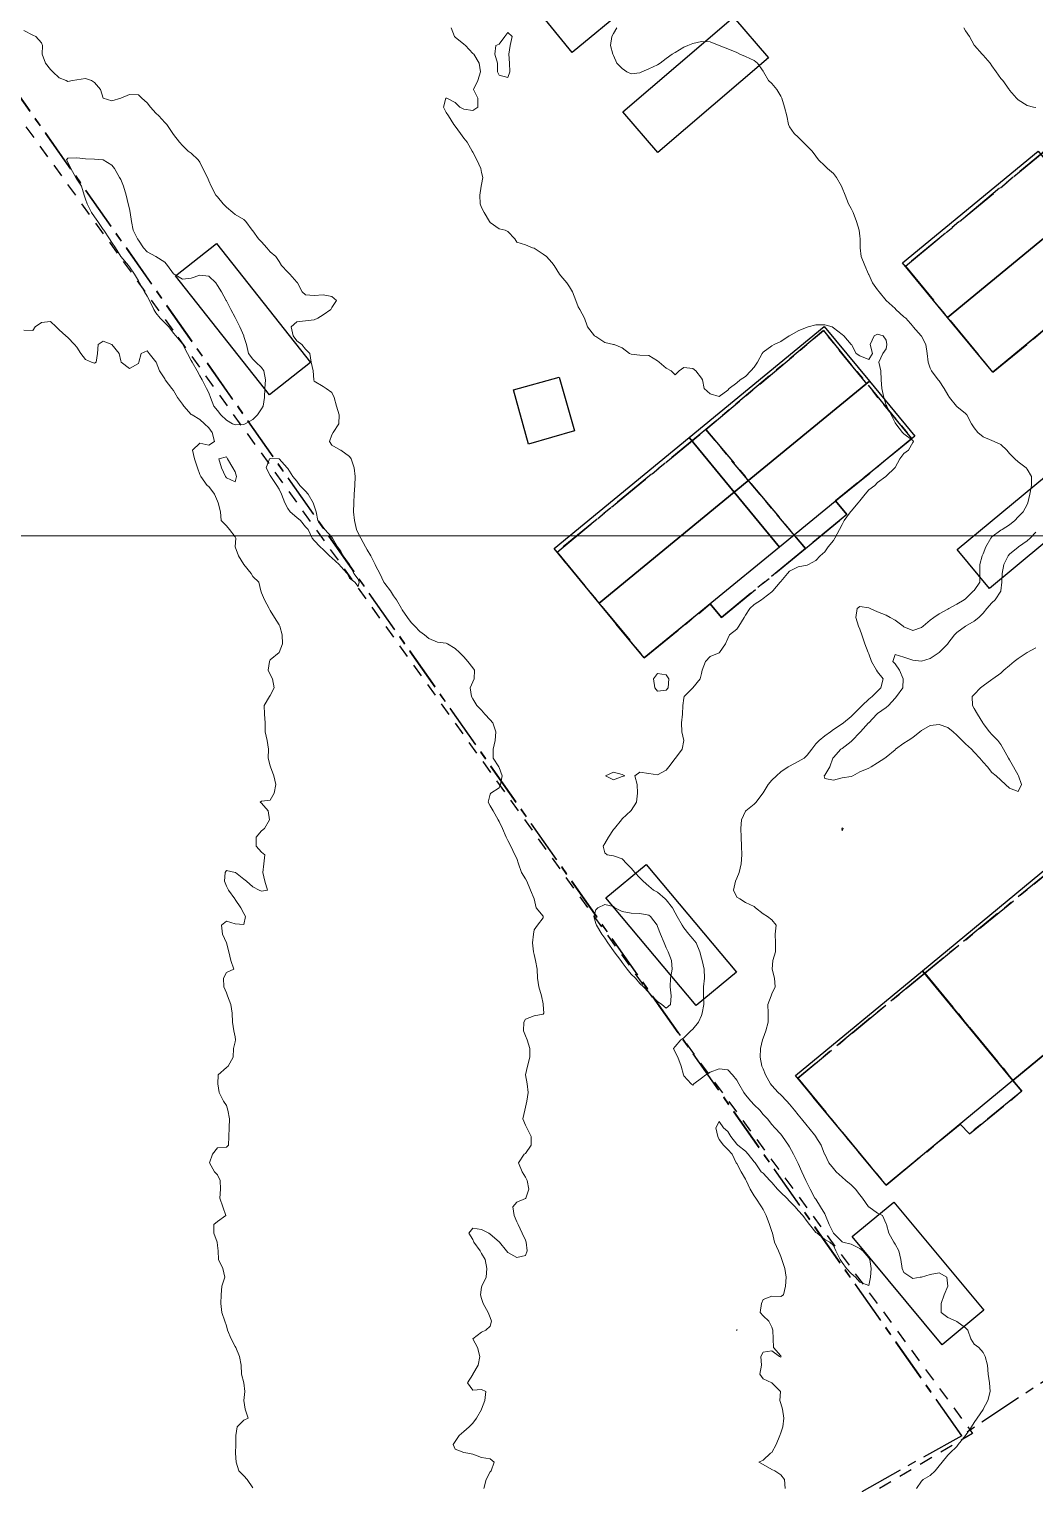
# Model space of a CAD drawing. Header units: centimetres. Extents: x 0 to 642158, y -847 to 649707.
# Drawn here: x 616796 to 616853.2, y 620633.5 to 620716.2 of the extents above; entities that cross this region are included whole.
import ezdxf

# ---------------------------------------------------------------- set-up
doc = ezdxf.new("R2010")
doc.units = ezdxf.units.CM
doc.header["$MEASUREMENT"] = 0
doc.linetypes.add('CENTERX2', pattern=[4, 2.5, -0.5, 0.5, -0.5])
doc.linetypes.add('JIS_02_0.7', pattern=[1.35, 0.75, -0.6])
for name, color, linetype, lineweight in [('MEV_grille', 254, 'Continuous', 9), ('WAL_parcellaire agricole', 7, 'JIS_02_0.7', 25), ('WAL_topographie 0.5', 253, 'Continuous', 20)]:
    doc.layers.add(name, color=color, linetype=linetype, lineweight=lineweight)
doc.layers.add('SPW_batiments', color=7, linetype='Continuous')
doc.layers.add('SPW_parcellaire cadastral', color=7, linetype='CENTERX2', lineweight=25, true_color=0xff0542)

# ---------------------------------------------------------------- blocks, each defined once
blk = doc.blocks.new('*U114')
at = {"layer": 'MEV_grille', "transparency": 33554687}
blk.add_lwpolyline([(-1338.461, 0), (1338.461, 0)], dxfattribs=at)
blk = doc.blocks.new('*U115')
at = {"layer": 'MEV_grille', "color": 0, "linetype": 'ByBlock', "lineweight": -2, "transparency": 16777216}
blk.add_blockref('*U114', (0, -1700), dxfattribs=at)

msp = doc.modelspace()

# ---------------------------------------------------------------- linework, layer by layer
at = {"layer": 'SPW_batiments'}
for points in [[(616833.16, 620720.025), (616826.893, 620714.857), (616824.96, 620717.207), (616831.225, 620722.375), (616833.16, 620720.025)], [(616838.06, 620714.543), (616831.777, 620709.158), (616829.777, 620711.475), (616836.06, 620716.858), (616838.06, 620714.543)], [(616855.944, 620706.129), (616848.236, 620699.786), (616845.678, 620702.894), (616853.386, 620709.236), (616855.944, 620706.129)], [(616858.503, 620703.02), (616850.795, 620696.677), (616848.236, 620699.786), (616855.944, 620706.129), (616858.503, 620703.02)], [(616809.703, 620695.392), (616804.366, 620702.163), (616806.691, 620703.995), (616812.028, 620697.224), (616809.703, 620695.392)], [(616843.791, 620696.164), (616836.113, 620689.86), (616833.55, 620692.971), (616841.228, 620699.276), (616843.791, 620696.164)], [(616827.029, 620693.341), (616824.429, 620692.591), (616823.563, 620695.674), (616826.163, 620696.407), (616827.029, 620693.341)], [(616846.363, 620693.044), (616838.68, 620686.743), (616836.113, 620689.86), (616843.791, 620696.164), (616846.363, 620693.044)], [(616836.113, 620689.86), (616828.434, 620683.554), (616825.871, 620686.666), (616833.55, 620692.971), (616836.113, 620689.86)], [(616856.896, 620689.611), (616850.614, 620684.394), (616848.779, 620686.61), (616855.063, 620691.811), (616856.896, 620689.611)], [(616838.68, 620686.743), (616830.997, 620680.442), (616828.434, 620683.554), (616836.113, 620689.86), (616838.68, 620686.743)], [(616836.233, 620662.593), (616833.95, 620660.693), (616828.816, 620666.808), (616831.099, 620668.708), (616836.233, 620662.593)], [(616859.163, 620662.389), (616851.948, 620656.433), (616846.81, 620662.67), (616854.021, 620668.631), (616859.163, 620662.389)], [(616851.948, 620656.433), (616844.734, 620650.477), (616839.6, 620656.709), (616846.81, 620662.67), (616851.948, 620656.433)], [(616850.285, 620643.378), (616847.919, 620641.41), (616842.818, 620647.56), (616845.184, 620649.51), (616850.285, 620643.378)]]:
    msp.add_lwpolyline(points, dxfattribs=at)
at = {"layer": 'SPW_parcellaire cadastral'}
for points in [[(616724.809, 620754.611), (616733.989, 620754.981), (616740.547, 620755.536), (616747.227, 620756.081), (616754.089, 620757.082), (616760.445, 620757.884), (616763.222, 620758.183), (616767.032, 620752.837), (616849.035, 620636.244), (616806.4, 620612.31), (616721.276, 620754.809), (616724.809, 620754.611)], [(616836.507, 620744.823), (616860.977, 620715.277), (616854.273, 620709.682), (616845.838, 620702.699), (616850.795, 620696.676), (616854.545, 620699.752), (616855.179, 620698.979), (616859.951, 620702.894), (616862.305, 620704.825), (616861.671, 620705.598), (616865.994, 620709.144), (616881.147, 620690.713), (616874.463, 620685.094), (616866.008, 620678.134), (616870.965, 620672.112), (616874.715, 620675.188), (616875.349, 620674.415), (616880.121, 620678.329), (616882.475, 620680.261), (616881.841, 620681.034), (616886.163, 620684.58), (616898.93, 620669.35), (616849.035, 620636.244), (616767.032, 620752.837)], [(616854.273, 620709.682), (616859.951, 620702.894), (616855.179, 620698.979), (616854.545, 620699.752), (616850.795, 620696.676), (616845.838, 620702.699), (616854.273, 620709.682)], [(616840.153, 620686.659), (616842.507, 620688.59), (616841.873, 620689.363), (616846.196, 620692.909), (616841.179, 620699.042), (616834.495, 620693.423), (616826.04, 620686.463), (616830.997, 620680.441), (616834.747, 620683.517), (616835.381, 620682.744), (616840.153, 620686.659)], [(616840.153, 620686.659), (616834.495, 620693.423), (616841.179, 620699.042), (616846.196, 620692.909), (616841.873, 620689.363), (616842.507, 620688.59), (616840.153, 620686.659)], [(616840.153, 620686.659), (616835.381, 620682.744), (616834.747, 620683.517), (616830.997, 620680.441), (616826.04, 620686.463), (616834.495, 620693.423), (616840.153, 620686.659)], [(616846.942, 620662.536), (616839.719, 620656.564), (616844.734, 620650.476), (616848.95, 620653.957), (616849.473, 620653.399), (616852.447, 620655.819), (616851.949, 620656.432), (616856.488, 620660.179), (616857.077, 620659.576), (616859.726, 620661.801), (616862.367, 620663.981), (616861.851, 620664.607), (616866.582, 620668.512), (616861.551, 620674.616), (616854.175, 620668.443), (616846.942, 620662.536)], [(616846.942, 620662.536), (616854.175, 620668.443), (616859.726, 620661.801), (616857.077, 620659.576), (616856.488, 620660.179), (616851.949, 620656.432), (616846.942, 620662.536)], [(616846.942, 620662.536), (616851.949, 620656.432), (616852.447, 620655.819), (616849.473, 620653.399), (616848.95, 620653.957), (616844.734, 620650.476), (616839.719, 620656.564), (616846.942, 620662.536)]]:
    msp.add_lwpolyline(points, dxfattribs=at)
at = {"layer": 'WAL_parcellaire agricole'}
msp.add_lwpolyline([(616522.872, 620919.836), (616570.045, 620862.342), (616614.184, 620807.747), (616630.186, 620791.249), (616643.887, 620779.851), (616659.086, 620770.25), (616672.756, 620763.502), (616687.347, 620758.574), (616702.897, 620754.946), (616721.847, 620753.578), (616739.047, 620754.39), (616761.889, 620757.698), (616804.495, 620698.671), (616831, 620661.774), (616849.652, 620636.377), (616803.656, 620609.121), (616749.161, 620575.115), (616713.413, 620554.761), (616697.581, 620546.526), (616688.913, 620558.859), (616551.728, 620726.674), (616446.381, 620851.161), (616490.176, 620891.332), (616522.872, 620919.836)], dxfattribs=at)
at = {"layer": 'WAL_topographie 0.5'}
for points in [[(616820.024, 620716.25), (616820.215, 620715.75), (616820.25, 620715.728), (616820.75, 620715.321), (616820.837, 620715.25), (616821.25, 620714.798), (616821.317, 620714.75), (616821.619, 620714.25), (616821.684, 620713.75), (616821.541, 620713.25), (616821.292, 620712.75), (616821.538, 620712.25), (616821.547, 620711.75), (616821.25, 620711.544), (616820.75, 620711.63), (616820.521, 620711.75), (616820.25, 620712), (616819.786, 620712.25), (616819.75, 620712.258), (616819.719, 620712.25), (616819.586, 620711.75), (616819.75, 620711.429), (616819.878, 620711.25), (616820.176, 620710.75), (616820.25, 620710.658), (616820.559, 620710.25), (616820.75, 620709.985), (616820.926, 620709.75), (616821.219, 620709.25), (616821.25, 620709.188), (616821.484, 620708.75), (616821.712, 620708.25), (616821.75, 620708.033), (616821.831, 620707.75), (616821.75, 620707.344), (616821.736, 620707.25), (616821.66, 620706.75), (616821.67, 620706.25), (616821.75, 620706.039), (616821.899, 620705.75), (616822.197, 620705.25), (616822.25, 620705.179), (616822.75, 620704.826), (616823.1, 620704.75), (616823.25, 620704.678), (616823.641, 620704.25), (616823.75, 620704.071), (616824.25, 620703.91), (616824.65, 620703.75), (616824.75, 620703.726), (616825.25, 620703.381), (616825.446, 620703.25), (616825.75, 620702.91), (616825.883, 620702.75), (616826.172, 620702.25), (616826.25, 620702.154), (616826.589, 620701.75), (616826.75, 620701.523), (616826.926, 620701.25), (616827.103, 620700.75), (616827.25, 620700.393), (616827.337, 620700.25), (616827.604, 620699.75), (616827.75, 620699.313), (616827.769, 620699.25), (616828.178, 620698.75), (616828.25, 620698.717), (616828.75, 620698.373), (616829.25, 620698.259), (616829.292, 620698.25), (616829.75, 620698.06), (616830.159, 620697.75), (616830.25, 620697.702), (616830.75, 620697.652), (616831.25, 620697.63), (616831.75, 620697.336), (616831.838, 620697.25), (616832.25, 620696.909), (616832.521, 620696.75), (616832.75, 620696.538), (616832.989, 620696.75), (616833.25, 620696.944), (616833.75, 620696.888), (616833.928, 620696.75), (616834.25, 620696.347), (616834.302, 620696.25), (616834.404, 620695.75), (616834.75, 620695.443), (616835.25, 620695.301), (616835.75, 620695.652), (616835.83, 620695.75), (616836.25, 620696.083), (616836.438, 620696.25), (616836.75, 620696.442), (616837.058, 620696.75), (616837.25, 620696.964), (616837.435, 620697.25), (616837.698, 620697.75), (616837.75, 620697.828), (616838.25, 620698.173), (616838.384, 620698.25), (616838.75, 620698.419), (616839.24, 620698.75), (616839.25, 620698.756), (616839.75, 620699.022), (616840.25, 620699.231), (616840.313, 620699.25), (616840.75, 620699.37), (616841.25, 620699.367), (616841.672, 620699.25), (616841.75, 620699.208), (616842.25, 620698.821), (616842.335, 620698.75), (616842.75, 620698.259), (616842.766, 620698.25), (616843.047, 620697.75), (616843.25, 620697.614), (616843.75, 620697.393), (616843.967, 620697.75), (616843.828, 620698.25), (616844.069, 620698.75), (616844.25, 620698.851), (616844.571, 620698.75), (616844.75, 620698.509), (616844.782, 620698.25), (616844.75, 620698.008), (616844.56, 620697.75), (616844.329, 620697.25), (616844.433, 620696.75), (616844.462, 620696.25), (616844.49, 620695.75), (616844.607, 620695.25), (616844.75, 620694.806), (616844.777, 620694.75), (616845.023, 620694.25), (616845.25, 620693.797), (616845.287, 620693.75), (616845.676, 620693.25), (616845.75, 620693.169), (616846.25, 620692.807), (616846.287, 620692.75), (616846.25, 620692.679), (616846.01, 620692.25), (616845.75, 620692.056), (616845.512, 620691.75), (616845.25, 620691.261), (616845.243, 620691.25), (616844.75, 620690.778), (616844.722, 620690.75), (616844.25, 620690.407), (616844.099, 620690.25), (616843.75, 620689.987), (616843.548, 620689.75), (616843.25, 620689.363), (616843.154, 620689.25), (616842.75, 620688.782), (616842.714, 620688.75), (616842.348, 620688.25), (616842.25, 620688.017), (616842.097, 620687.75), (616841.832, 620687.25), (616841.75, 620687.125), (616841.444, 620686.75), (616841.25, 620686.481), (616841, 620686.25), (616840.75, 620685.985), (616840.329, 620685.75), (616840.25, 620685.707), (616839.75, 620685.625), (616839.25, 620685.373), (616839.128, 620685.25), (616838.75, 620684.796), (616838.713, 620684.75), (616838.305, 620684.25), (616838.25, 620684.198), (616837.75, 620683.818), (616837.657, 620683.75), (616837.25, 620683.489), (616836.991, 620683.25), (616836.75, 620682.877), (616836.676, 620682.75), (616836.371, 620682.25), (616836.25, 620682.08), (616835.842, 620681.75), (616835.75, 620681.555), (616835.622, 620681.25), (616835.27, 620680.75), (616835.25, 620680.733), (616834.75, 620680.523), (616834.477, 620680.25), (616834.283, 620679.75), (616834.25, 620679.55), (616834.167, 620679.25), (616833.75, 620678.75), (616833.75, 620678.75), (616833.274, 620678.25), (616833.25, 620678.15), (616833.181, 620677.75), (616833.176, 620677.25), (616833.11, 620676.75), (616833.131, 620676.25), (616833.25, 620675.75), (616833.25, 620675.75), (616833.25, 620675.75), (616833.143, 620675.25), (616832.766, 620674.75), (616832.75, 620674.73), (616832.397, 620674.25), (616832.25, 620674.065), (616831.75, 620673.809), (616831.25, 620673.879), (616830.75, 620673.945), (616830.458, 620673.75), (616830.599, 620673.25), (616830.612, 620672.75), (616830.558, 620672.25), (616830.25, 620671.765), (616830.237, 620671.75), (616829.75, 620671.298), (616829.699, 620671.25), (616829.311, 620670.75), (616829.25, 620670.685), (616828.968, 620670.25), (616828.75, 620669.89), (616828.664, 620669.75), (616828.75, 620669.375), (616828.883, 620669.25), (616829.25, 620669.196), (616829.75, 620669.022), (616830.005, 620668.75), (616830.25, 620668.5), (616830.47, 620668.25), (616830.75, 620667.956), (616830.939, 620667.75), (616831.25, 620667.478), (616831.519, 620667.25), (616831.75, 620667.13), (616832.194, 620666.75), (616832.25, 620666.698), (616832.593, 620666.25), (616832.75, 620665.959), (616832.876, 620665.75), (616833.159, 620665.25), (616833.25, 620665.103), (616833.53, 620664.75), (616833.75, 620664.484), (616833.955, 620664.25), (616834.161, 620663.75), (616834.25, 620663.386), (616834.285, 620663.25), (616834.392, 620662.75), (616834.411, 620662.25), (616834.363, 620661.75), (616834.368, 620661.25), (616834.377, 620660.75), (616834.295, 620660.25), (616834.25, 620660.122), (616834.079, 620659.75), (616833.75, 620659.353), (616833.649, 620659.25), (616833.25, 620658.857), (616833.076, 620658.75), (616832.75, 620658.363), (616832.664, 620658.25), (616832.75, 620658.048), (616832.901, 620657.75), (616833.101, 620657.25), (616833.226, 620656.75), (616833.25, 620656.696), (616833.662, 620656.25), (616833.75, 620656.158), (616833.821, 620656.25), (616834.25, 620656.556), (616834.487, 620656.75), (616834.75, 620656.901), (616835.25, 620657.086), (616835.75, 620657.031), (616836.018, 620656.75), (616836.25, 620656.452), (616836.375, 620656.25), (616836.661, 620655.75), (616836.75, 620655.62), (616837.056, 620655.25), (616837.25, 620655.056), (616837.558, 620654.75), (616837.75, 620654.508), (616837.995, 620654.25), (616838.25, 620653.938), (616838.425, 620653.75), (616838.75, 620653.378), (616838.858, 620653.25), (616839.198, 620652.75), (616839.25, 620652.654), (616839.479, 620652.25), (616839.731, 620651.75), (616839.75, 620651.713), (616839.951, 620651.25), (616840.187, 620650.75), (616840.25, 620650.602), (616840.43, 620650.25), (616840.698, 620649.75), (616840.75, 620649.682), (616841.011, 620649.25), (616841.25, 620648.851), (616841.299, 620648.75), (616841.508, 620648.25), (616841.75, 620647.763), (616841.758, 620647.75), (616842.25, 620647.258), (616842.273, 620647.25), (616842.75, 620647.135), (616843.25, 620646.89), (616843.419, 620646.75), (616843.75, 620646.355), (616843.818, 620646.25), (616843.888, 620645.75), (616843.857, 620645.25), (616843.75, 620644.78), (616843.25, 620644.98), (616842.993, 620645.25), (616842.75, 620645.462), (616842.481, 620645.75), (616842.25, 620646.088), (616842.131, 620646.25), (616841.886, 620646.75), (616841.75, 620647.056), (616841.539, 620647.25), (616841.25, 620647.387), (616840.813, 620647.75), (616840.75, 620647.792), (616840.377, 620648.25), (616840.25, 620648.411), (616840, 620648.75), (616839.75, 620649.052), (616839.57, 620649.25), (616839.25, 620649.582), (616839.097, 620649.75), (616838.75, 620650.069), (616838.574, 620650.25), (616838.25, 620650.634), (616838.14, 620650.75), (616837.75, 620651.156), (616837.645, 620651.25), (616837.291, 620651.75), (616837.25, 620651.815), (616836.9, 620652.25), (616836.75, 620652.407), (616836.316, 620652.75), (616836.25, 620652.821), (616835.918, 620653.25), (616835.75, 620653.536), (616835.509, 620653.75), (616835.25, 620654.094), (616835.059, 620653.75), (616835.169, 620653.25), (616835.25, 620653.072), (616835.503, 620652.75), (616835.75, 620652.519), (616835.994, 620652.25), (616836.227, 620651.75), (616836.25, 620651.712), (616836.502, 620651.25), (616836.75, 620650.827), (616836.796, 620650.75), (616837.015, 620650.25), (616837.25, 620649.877), (616837.332, 620649.75), (616837.66, 620649.25), (616837.75, 620649.104), (616837.917, 620648.75), (616838.114, 620648.25), (616838.25, 620647.85), (616838.275, 620647.75), (616838.394, 620647.25), (616838.621, 620646.75), (616838.75, 620646.429), (616838.807, 620646.25), (616838.984, 620645.75), (616839.053, 620645.25), (616839.029, 620644.75), (616838.917, 620644.25), (616838.75, 620644.164), (616838.25, 620644.179), (616837.75, 620643.985), (616837.657, 620643.75), (616837.586, 620643.25), (616837.75, 620643.057), (616838.074, 620642.75), (616838.25, 620642.411), (616838.298, 620642.25), (616838.315, 620641.75), (616838.35, 620641.25), (616838.75, 620640.783), (616838.776, 620640.75), (616838.75, 620640.702), (616838.683, 620640.75), (616838.25, 620641.075), (616837.75, 620640.991), (616837.615, 620640.75), (616837.654, 620640.25), (616837.571, 620639.75), (616837.75, 620639.481), (616838.25, 620639.25), (616838.25, 620639.25), (616838.731, 620638.75), (616838.701, 620638.25), (616838.75, 620638.083), (616838.847, 620637.75), (616838.929, 620637.25), (616838.863, 620636.75), (616838.75, 620636.404), (616838.694, 620636.25), (616838.485, 620635.75), (616838.25, 620635.293), (616838.167, 620635.25), (616837.75, 620634.855), (616837.5, 620634.75), (616837.75, 620634.607), (616838.25, 620634.333), (616838.417, 620634.25), (616838.75, 620634.028), (616838.958, 620633.75), (616839, 620633.25)], [(616829.436, 620716.25), (616829.25, 620715.928), (616829.149, 620715.75), (616829.077, 620715.25), (616829.22, 620714.75), (616829.25, 620714.673), (616829.446, 620714.25), (616829.75, 620713.935), (616830.013, 620713.75), (616830.25, 620713.628), (616830.75, 620713.696), (616830.853, 620713.75), (616831.25, 620713.926), (616831.75, 620714.154), (616831.906, 620714.25), (616832.25, 620714.505), (616832.59, 620714.75), (616832.75, 620714.857), (616833.25, 620715.143), (616833.481, 620715.25), (616833.75, 620715.355), (616834.25, 620715.482), (616834.75, 620715.461), (616835.25, 620715.25), (616835.25, 620715.25), (616835.75, 620715.059), (616836.25, 620714.839), (616836.432, 620714.75), (616836.75, 620714.62), (616837.25, 620714.391), (616837.428, 620714.25), (616837.75, 620713.788), (616837.766, 620713.75), (616838.066, 620713.25), (616838.25, 620713.092), (616838.537, 620712.75), (616838.75, 620712.364), (616838.81, 620712.25), (616838.965, 620711.75), (616839.09, 620711.25), (616839.194, 620710.75), (616839.25, 620710.618), (616839.521, 620710.25), (616839.75, 620710.038), (616840.028, 620709.75), (616840.25, 620709.533), (616840.544, 620709.25), (616840.75, 620708.966), (616840.895, 620708.75), (616841.25, 620708.403), (616841.415, 620708.25), (616841.75, 620707.969), (616841.919, 620707.75), (616842.206, 620707.25), (616842.25, 620707.161), (616842.405, 620706.75), (616842.609, 620706.25), (616842.75, 620705.988), (616842.868, 620705.75), (616843.062, 620705.25), (616843.201, 620704.75), (616843.25, 620704.409), (616843.272, 620704.25), (616843.268, 620703.75), (616843.326, 620703.25), (616843.527, 620702.75), (616843.742, 620702.25), (616843.75, 620702.231), (616843.972, 620701.75), (616844.25, 620701.364), (616844.34, 620701.25), (616844.747, 620700.75), (616844.75, 620700.747), (616845.25, 620700.296), (616845.296, 620700.25), (616845.75, 620699.829), (616845.852, 620699.75), (616846.25, 620699.288), (616846.286, 620699.25), (616846.723, 620698.75), (616846.75, 620698.723), (616846.995, 620698.25), (616847.073, 620697.75), (616847.123, 620697.25), (616847.25, 620696.906), (616847.325, 620696.75), (616847.702, 620696.25), (616847.75, 620696.184), (616848.035, 620695.75), (616848.25, 620695.39), (616848.335, 620695.25), (616848.735, 620694.75), (616848.75, 620694.734), (616849.25, 620694.328), (616849.321, 620694.25), (616849.596, 620693.75), (616849.75, 620693.527), (616849.952, 620693.25), (616850.25, 620693.004), (616850.75, 620692.805), (616850.873, 620692.75), (616851.25, 620692.569), (616851.598, 620692.25), (616851.75, 620692.06), (616852.047, 620691.75), (616852.25, 620691.594), (616852.698, 620691.25), (616852.75, 620691.178), (616852.997, 620690.75), (616853.002, 620690.25), (616852.902, 620689.75), (616852.794, 620689.25), (616852.75, 620689.172), (616852.522, 620688.75), (616852.25, 620688.454), (616852.048, 620688.25), (616851.75, 620688.015), (616851.327, 620687.75), (616851.25, 620687.703), (616850.75, 620687.318), (616850.691, 620687.25), (616850.406, 620686.75), (616850.25, 620686.36), (616850.205, 620686.25), (616850.063, 620685.75), (616850.073, 620685.25), (616850.068, 620684.75), (616849.75, 620684.282), (616849.712, 620684.25), (616849.25, 620683.811), (616849.168, 620683.75), (616848.75, 620683.495), (616848.305, 620683.25), (616848.25, 620683.224), (616847.75, 620682.943), (616847.454, 620682.75), (616847.25, 620682.581), (616846.852, 620682.25), (616846.75, 620682.165), (616846.25, 620682.01), (616845.75, 620682.22), (616845.714, 620682.25), (616845.25, 620682.593), (616844.969, 620682.75), (616844.75, 620682.867), (616844.25, 620683.071), (616843.825, 620683.25), (616843.75, 620683.29), (616843.25, 620683.37), (616843.09, 620683.25), (616843.016, 620682.75), (616843.164, 620682.25), (616843.25, 620682.071), (616843.364, 620681.75), (616843.532, 620681.25), (616843.721, 620680.75), (616843.75, 620680.681), (616843.9, 620680.25), (616844.187, 620679.75), (616844.25, 620679.657), (616844.579, 620679.25), (616844.437, 620678.75), (616844.25, 620678.558), (616843.944, 620678.25), (616843.75, 620678.106), (616843.388, 620677.75), (616843.25, 620677.601), (616842.891, 620677.25), (616842.75, 620677.122), (616842.317, 620676.75), (616842.25, 620676.696), (616841.75, 620676.382), (616841.579, 620676.25), (616841.25, 620676.026), (616840.935, 620675.75), (616840.75, 620675.557), (616840.516, 620675.25), (616840.25, 620674.911), (616840.076, 620674.75), (616839.75, 620674.56), (616839.25, 620674.302), (616839.165, 620674.25), (616838.75, 620673.97), (616838.509, 620673.75), (616838.25, 620673.505), (616838.039, 620673.25), (616837.75, 620672.776), (616837.734, 620672.75), (616837.365, 620672.25), (616837.25, 620672.13), (616836.762, 620671.75), (616836.75, 620671.729), (616836.521, 620671.25), (616836.489, 620670.75), (616836.505, 620670.25), (616836.531, 620669.75), (616836.544, 620669.25), (616836.497, 620668.75), (616836.389, 620668.25), (616836.25, 620667.926), (616836.174, 620667.75), (616836.061, 620667.25), (616836.25, 620666.852), (616836.429, 620666.75), (616836.75, 620666.55), (616837.25, 620666.31), (616837.325, 620666.25), (616837.75, 620665.91), (616838, 620665.75), (616838.25, 620665.56), (616838.491, 620665.25), (616838.441, 620664.75), (616838.452, 620664.25), (616838.454, 620663.75), (616838.307, 620663.25), (616838.261, 620662.75), (616838.399, 620662.25), (616838.444, 620661.75), (616838.25, 620661.361), (616838.206, 620661.25), (616838.023, 620660.75), (616838.038, 620660.25), (616838.03, 620659.75), (616837.898, 620659.25), (616837.75, 620658.831), (616837.722, 620658.75), (616837.597, 620658.25), (616837.581, 620657.75), (616837.682, 620657.25), (616837.75, 620657.098), (616837.887, 620656.75), (616838.174, 620656.25), (616838.25, 620656.152), (616838.601, 620655.75), (616838.75, 620655.612), (616839.104, 620655.25), (616839.25, 620655.093), (616839.53, 620654.75), (616839.75, 620654.471), (616839.929, 620654.25), (616840.25, 620653.859), (616840.346, 620653.75), (616840.743, 620653.25), (616840.75, 620653.239), (616841.046, 620652.75), (616841.248, 620652.25), (616841.25, 620652.245), (616841.488, 620651.75), (616841.75, 620651.428), (616841.909, 620651.25), (616842.25, 620650.93), (616842.46, 620650.75), (616842.75, 620650.494), (616843.004, 620650.25), (616843.25, 620649.943), (616843.396, 620649.75), (616843.744, 620649.25), (616843.75, 620649.243), (616844.25, 620648.89), (616844.53, 620648.75), (616844.75, 620648.279), (616844.76, 620648.25), (616844.896, 620647.75), (616845.18, 620647.25), (616845.25, 620647.139), (616845.459, 620646.75), (616845.571, 620646.25), (616845.654, 620645.75), (616845.75, 620645.511), (616846.141, 620645.25), (616846.25, 620645.179), (616846.667, 620645.25), (616846.75, 620645.26), (616847.25, 620645.406), (616847.75, 620645.504), (616848.199, 620645.25), (616848.25, 620644.75), (616848.25, 620644.75), (616848.25, 620644.75), (616848.029, 620644.25), (616847.867, 620643.75), (616847.869, 620643.25), (616848.25, 620642.967), (616848.714, 620642.75), (616848.75, 620642.731), (616849.25, 620642.369), (616849.382, 620642.25), (616849.559, 620641.75), (616849.75, 620641.454), (616850, 620641.25), (616850.25, 620640.969), (616850.375, 620640.75), (616850.5, 620640.25), (616850.535, 620639.75), (616850.615, 620639.25), (616850.658, 620638.75), (616850.525, 620638.25), (616850.254, 620637.75), (616850.25, 620637.743), (616849.91, 620637.25), (616849.75, 620637.004), (616849.586, 620636.75), (616849.25, 620636.257), (616849.245, 620636.25), (616848.839, 620635.75), (616848.75, 620635.628), (616848.362, 620635.25), (616848.25, 620635.133), (616847.918, 620634.75), (616847.75, 620634.529), (616847.529, 620634.25), (616847.25, 620633.98), (616846.848, 620633.75), (616846.75, 620633.661), (616846.459, 620633.25)], [(616849.151, 620716.25), (616849.25, 620716.086), (616849.472, 620715.75), (616849.75, 620715.258), (616849.757, 620715.25), (616850.192, 620714.75), (616850.25, 620714.691), (616850.654, 620714.25), (616850.75, 620714.096), (616850.984, 620713.75), (616851.25, 620713.37), (616851.38, 620713.25), (616851.727, 620712.75), (616851.75, 620712.716), (616852.152, 620712.25), (616852.25, 620712.161), (616852.75, 620711.845), (616853.113, 620711.75), (616853.25, 620711.715)], [(616795.75, 620716.102), (616796.25, 620715.826), (616796.429, 620715.75), (616796.75, 620715.404), (616796.807, 620715.25), (616796.785, 620714.75), (616796.971, 620714.25), (616797.25, 620713.887), (616797.391, 620713.75), (616797.75, 620713.4), (616798.15, 620713.25), (616798.25, 620713.194), (616798.5, 620713.25), (616798.75, 620713.304), (616799.25, 620713.375), (616799.583, 620713.25), (616799.75, 620713.145), (616800.091, 620712.75), (616800.25, 620712.25), (616800.25, 620712.25), (616800.75, 620712.109), (616801.25, 620712.25), (616801.25, 620712.25), (616801.75, 620712.453), (616802.25, 620712.438), (616802.453, 620712.25), (616802.75, 620711.982), (616802.944, 620711.75), (616803.25, 620711.409), (616803.421, 620711.25), (616803.75, 620710.875), (616803.863, 620710.75), (616804.219, 620710.25), (616804.25, 620710.19), (616804.594, 620709.75), (616804.75, 620709.565), (616805.09, 620709.25), (616805.25, 620709.132), (616805.656, 620708.75), (616805.75, 620708.607), (616805.924, 620708.25), (616806.173, 620707.75), (616806.25, 620707.562), (616806.397, 620707.25), (616806.662, 620706.75), (616806.75, 620706.647), (616807.071, 620706.25), (616807.25, 620706.058), (616807.625, 620705.75), (616807.75, 620705.645), (616808.25, 620705.35), (616808.363, 620705.25), (616808.709, 620704.75), (616808.75, 620704.706), (616809.087, 620704.25), (616809.25, 620704.087), (616809.56, 620703.75), (616809.75, 620703.529), (616810.058, 620703.25), (616810.25, 620702.972), (616810.39, 620702.75), (616810.75, 620702.362), (616810.852, 620702.25), (616811.25, 620701.801), (616811.29, 620701.75), (616811.56, 620701.25), (616811.75, 620701.078), (616812.25, 620701.042), (616812.75, 620701.075), (616813.25, 620700.987), (616813.514, 620700.75), (616813.25, 620700.354), (616813.189, 620700.25), (616812.75, 620699.945), (616812.455, 620699.75), (616812.25, 620699.652), (616811.75, 620699.595), (616811.25, 620699.55), (616810.942, 620699.25), (616811.041, 620698.75), (616811.25, 620698.468), (616811.547, 620698.25), (616811.75, 620697.991), (616812, 620697.75), (616812.071, 620697.25), (616812.175, 620696.75), (616812.224, 620696.25), (616812.25, 620696.167), (616812.75, 620695.864), (616812.929, 620695.75), (616813.25, 620695.525), (616813.372, 620695.25), (616813.517, 620694.75), (616813.665, 620694.25), (616813.65, 620693.75), (616813.323, 620693.25), (616813.25, 620693.129), (616813.116, 620692.75), (616813.25, 620692.526), (616813.732, 620692.25), (616813.75, 620692.242), (616814.25, 620691.888), (616814.335, 620691.75), (616814.511, 620691.25), (616814.574, 620690.75), (616814.556, 620690.25), (616814.521, 620689.75), (616814.5, 620689.25), (616814.476, 620688.75), (616814.54, 620688.25), (616814.655, 620687.75), (616814.75, 620687.533), (616814.891, 620687.25), (616815.159, 620686.75), (616815.25, 620686.583), (616815.466, 620686.25), (616815.713, 620685.75), (616815.75, 620685.655), (616815.973, 620685.25), (616816.2, 620684.75), (616816.25, 620684.665), (616816.571, 620684.25), (616816.75, 620683.977), (616816.915, 620683.75), (616817.208, 620683.25), (616817.25, 620683.178), (616817.553, 620682.75), (616817.75, 620682.459), (616817.953, 620682.25), (616818.25, 620681.937), (616818.519, 620681.75), (616818.75, 620681.55), (616819.25, 620681.349), (616819.75, 620681.281), (616819.815, 620681.25), (616820.25, 620680.985), (616820.49, 620680.75), (616820.75, 620680.505), (616820.979, 620680.25), (616821.25, 620679.886), (616821.347, 620679.75), (616821.335, 620679.25), (616821.25, 620679.083), (616821.099, 620678.75), (616821.189, 620678.25), (616821.25, 620678.125), (616821.484, 620677.75), (616821.75, 620677.477), (616821.945, 620677.25), (616822.25, 620676.923), (616822.39, 620676.75), (616822.561, 620676.25), (616822.517, 620675.75), (616822.414, 620675.25), (616822.413, 620674.75), (616822.728, 620674.25), (616822.75, 620674.215), (616822.929, 620673.75), (616822.829, 620673.25), (616822.75, 620673.056), (616822.275, 620672.75), (616822.25, 620672.708), (616822.119, 620672.25), (616822.25, 620672.042), (616822.408, 620671.75), (616822.702, 620671.25), (616822.75, 620671.142), (616822.944, 620670.75), (616823.156, 620670.25), (616823.25, 620670.073), (616823.407, 620669.75), (616823.647, 620669.25), (616823.75, 620669.054), (616823.86, 620668.75), (616824.03, 620668.25), (616824.25, 620667.883), (616824.318, 620667.75), (616824.525, 620667.25), (616824.75, 620666.75), (616824.75, 620666.75), (616824.85, 620666.25), (616825.25, 620665.774), (616825.257, 620665.75), (616825.25, 620665.667), (616824.938, 620665.25), (616824.75, 620665), (616824.703, 620664.75), (616824.643, 620664.25), (616824.703, 620663.75), (616824.75, 620663.583), (616824.811, 620663.25), (616824.908, 620662.75), (616824.936, 620662.25), (616825.008, 620661.75), (616825.15, 620661.25), (616825.25, 620660.792), (616825.259, 620660.75), (616825.287, 620660.25), (616825.25, 620660.194), (616824.75, 620660.114), (616824.25, 620659.917), (616824.155, 620659.75), (616824.14, 620659.25), (616824.25, 620658.975), (616824.337, 620658.75), (616824.487, 620658.25), (616824.495, 620657.75), (616824.36, 620657.25), (616824.25, 620656.75), (616824.348, 620656.25), (616824.394, 620655.75), (616824.32, 620655.25), (616824.25, 620654.917), (616824.208, 620654.75), (616824.102, 620654.25), (616824.25, 620653.887), (616824.329, 620653.75), (616824.568, 620653.25), (616824.573, 620652.75), (616824.25, 620652.274), (616824.179, 620652.25), (616823.854, 620651.75), (616824.062, 620651.25), (616824.25, 620650.937), (616824.34, 620650.75), (616824.44, 620650.25), (616824.267, 620649.75), (616824.25, 620649.73), (616823.75, 620649.512), (616823.538, 620649.25), (616823.604, 620648.75), (616823.75, 620648.397), (616823.824, 620648.25), (616824.061, 620647.75), (616824.25, 620647.361), (616824.287, 620647.25), (616824.343, 620646.75), (616824.25, 620646.487), (616823.75, 620646.379), (616823.25, 620646.655), (616823.169, 620646.75), (616822.764, 620647.25), (616822.75, 620647.26), (616822.25, 620647.703), (616822.167, 620647.75), (616821.75, 620647.958), (616821.25, 620648.038), (616821.036, 620647.75), (616821.25, 620647.393), (616821.314, 620647.25), (616821.668, 620646.75), (616821.75, 620646.601), (616821.953, 620646.25), (616822.058, 620645.75), (616822.011, 620645.25), (616821.768, 620644.75), (616821.75, 620644.679), (616821.683, 620644.25), (616821.75, 620644.036), (616821.853, 620643.75), (616822.129, 620643.25), (616822.25, 620642.964), (616822.311, 620642.75), (616822.25, 620642.477), (616822, 620642.25), (616821.75, 620642.131), (616821.25, 620641.75), (616821.516, 620641.25), (616821.655, 620640.75), (616821.554, 620640.25), (616821.265, 620639.75), (616821.25, 620639.722), (616820.946, 620639.25), (616821.25, 620638.825), (616821.75, 620638.867), (616822, 620638.75), (616821.947, 620638.25), (616821.755, 620637.75), (616821.75, 620637.743), (616821.466, 620637.25), (616821.25, 620636.966), (616821.041, 620636.75), (616820.75, 620636.476), (616820.483, 620636.25), (616820.25, 620635.919), (616820.141, 620635.75), (616820.25, 620635.487), (616820.75, 620635.287), (616820.977, 620635.25), (616821.25, 620635.189), (616821.75, 620635.015), (616822.25, 620634.94), (616822.472, 620634.75), (616822.291, 620634.25), (616822.25, 620634.202), (616822.013, 620633.75), (616821.877, 620633.25)], [(616823.363, 620713.75), (616823.25, 620713.434), (616822.75, 620713.562), (616822.653, 620713.75), (616822.667, 620714.25), (616822.5, 620714.75), (616822.562, 620715.25), (616822.75, 620715.322), (616823.083, 620715.75), (616823.25, 620715.987), (616823.487, 620715.75), (616823.379, 620715.25), (616823.308, 620714.75), (616823.344, 620714.25), (616823.363, 620713.75)], [(616808.313, 620693.75), (616808.25, 620693.706), (616807.75, 620693.685), (616807.595, 620693.75), (616807.25, 620693.947), (616806.934, 620694.25), (616806.75, 620694.5), (616806.545, 620694.75), (616806.353, 620695.25), (616806.25, 620695.514), (616806.122, 620695.75), (616805.872, 620696.25), (616805.75, 620696.483), (616805.602, 620696.75), (616805.304, 620697.25), (616805.25, 620697.344), (616805.035, 620697.75), (616804.778, 620698.25), (616804.75, 620698.289), (616804.374, 620698.75), (616804.25, 620698.901), (616803.979, 620699.25), (616803.75, 620699.485), (616803.488, 620699.75), (616803.25, 620700.06), (616803.121, 620700.25), (616802.885, 620700.75), (616802.75, 620700.994), (616802.595, 620701.25), (616802.313, 620701.75), (616802.25, 620701.877), (616802.029, 620702.25), (616801.75, 620702.677), (616801.688, 620702.75), (616801.262, 620703.25), (616801.25, 620703.263), (616800.945, 620703.75), (616800.75, 620704.045), (616800.616, 620704.25), (616800.289, 620704.75), (616800.25, 620704.799), (616799.946, 620705.25), (616799.75, 620705.514), (616799.594, 620705.75), (616799.344, 620706.25), (616799.25, 620706.515), (616799.17, 620706.75), (616799.025, 620707.25), (616798.75, 620707.652), (616798.693, 620707.75), (616798.417, 620708.25), (616798.25, 620708.621), (616798.175, 620708.75), (616798.25, 620708.847), (616798.75, 620708.863), (616799.25, 620708.806), (616799.75, 620708.783), (616800.25, 620708.752), (616800.256, 620708.75), (616800.75, 620708.447), (616800.904, 620708.25), (616801.185, 620707.75), (616801.25, 620707.623), (616801.414, 620707.25), (616801.556, 620706.75), (616801.68, 620706.25), (616801.75, 620705.96), (616801.79, 620705.75), (616801.864, 620705.25), (616801.959, 620704.75), (616802.202, 620704.25), (616802.25, 620704.178), (616802.547, 620703.75), (616802.75, 620703.527), (616803.25, 620703.252), (616803.253, 620703.25), (616803.75, 620702.931), (616803.913, 620702.75), (616804.25, 620702.279), (616804.283, 620702.25), (616804.75, 620701.959), (616805.25, 620702.015), (616805.75, 620702.187), (616806.25, 620702.14), (616806.649, 620701.75), (616806.75, 620701.602), (616806.97, 620701.25), (616807.247, 620700.75), (616807.25, 620700.745), (616807.501, 620700.25), (616807.75, 620699.781), (616807.768, 620699.75), (616808.019, 620699.25), (616808.237, 620698.75), (616808.25, 620698.711), (616808.395, 620698.25), (616808.515, 620697.75), (616808.75, 620697.422), (616808.933, 620697.25), (616809.25, 620696.953), (616809.376, 620696.75), (616809.479, 620696.25), (616809.445, 620695.75), (616809.42, 620695.25), (616809.339, 620694.75), (616809.25, 620694.597), (616809.016, 620694.25), (616808.75, 620693.999), (616808.313, 620693.75)], [(616795.75, 620699.07), (616796.25, 620699.05), (616796.387, 620699.25), (616796.75, 620699.508), (616797.25, 620699.561), (616797.588, 620699.25), (616797.75, 620699.097), (616798.129, 620698.75), (616798.25, 620698.645), (616798.625, 620698.25), (616798.75, 620698.094), (616798.989, 620697.75), (616799.25, 620697.407), (616799.594, 620697.25), (616799.75, 620697.201), (616799.846, 620697.25), (616799.935, 620697.75), (616799.972, 620698.25), (616800.25, 620698.453), (616800.75, 620698.25), (616800.75, 620698.25), (616801.169, 620697.75), (616801.25, 620697.321), (616801.283, 620697.25), (616801.75, 620696.9), (616802.25, 620697.167), (616802.276, 620697.25), (616802.406, 620697.75), (616802.75, 620697.903), (616802.86, 620697.75), (616803.25, 620697.274), (616803.262, 620697.25), (616803.459, 620696.75), (616803.75, 620696.304), (616803.777, 620696.25), (616804.145, 620695.75), (616804.25, 620695.639), (616804.483, 620695.25), (616804.75, 620694.869), (616804.831, 620694.75), (616805.25, 620694.286), (616805.303, 620694.25), (616805.75, 620694), (616806.007, 620693.75), (616806.25, 620693.528), (616806.45, 620693.25), (616806.575, 620692.75), (616806.25, 620692.533), (616805.75, 620692.65), (616805.321, 620692.25), (616805.438, 620691.75), (616805.603, 620691.25), (616805.75, 620690.875), (616805.806, 620690.75), (616806.163, 620690.25), (616806.25, 620690.189), (616806.587, 620689.75), (616806.75, 620689.361), (616806.783, 620689.25), (616806.913, 620688.75), (616806.961, 620688.25), (616807.25, 620687.944), (616807.425, 620687.75), (616807.75, 620687.317), (616807.783, 620687.25), (616807.75, 620686.75), (616807.946, 620686.25), (616808.25, 620685.75), (616808.25, 620685.75), (616808.657, 620685.25), (616808.75, 620685.076), (616809.091, 620684.75), (616809.206, 620684.25), (616809.25, 620684.139), (616809.425, 620683.75), (616809.683, 620683.25), (616809.75, 620683.147), (616809.995, 620682.75), (616810.25, 620682.326), (616810.296, 620682.25), (616810.422, 620681.75), (616810.44, 620681.25), (616810.25, 620680.75), (616810.25, 620680.75), (616809.75, 620680.327), (616809.7, 620680.25), (616809.625, 620679.75), (616809.75, 620679.5), (616809.871, 620679.25), (616809.976, 620678.75), (616809.75, 620678.313), (616809.71, 620678.25), (616809.397, 620677.75), (616809.417, 620677.25), (616809.458, 620676.75), (616809.453, 620676.25), (616809.577, 620675.75), (616809.655, 620675.25), (616809.635, 620674.75), (616809.75, 620674.321), (616809.766, 620674.25), (616809.95, 620673.75), (616810.056, 620673.25), (616809.967, 620672.75), (616809.75, 620672.365), (616809.25, 620672.306), (616809.179, 620672.25), (616809.25, 620672.2), (616809.625, 620671.75), (616809.7, 620671.25), (616809.417, 620670.75), (616809.25, 620670.618), (616808.946, 620670.25), (616808.945, 620669.75), (616809.25, 620669.406), (616809.429, 620669.25), (616809.375, 620668.75), (616809.316, 620668.25), (616809.444, 620667.75), (616809.583, 620667.25), (616809.25, 620667.183), (616809.125, 620667.25), (616808.75, 620667.444), (616808.398, 620667.75), (616808.25, 620667.868), (616807.769, 620668.25), (616807.75, 620668.26), (616807.25, 620668.363), (616807.184, 620668.25), (616807.141, 620667.75), (616807.25, 620667.467), (616807.366, 620667.25), (616807.724, 620666.75), (616807.75, 620666.715), (616808.083, 620666.25), (616808.25, 620665.927), (616808.336, 620665.75), (616808.25, 620665.292), (616807.75, 620665.325), (616807.25, 620665.489), (616806.975, 620665.25), (616807.032, 620664.75), (616807.25, 620664.25), (616807.25, 620664.25), (616807.395, 620663.75), (616807.5, 620663.25), (616807.679, 620662.75), (616807.25, 620662.573), (616807.097, 620662.25), (616807.114, 620661.75), (616807.25, 620661.417), (616807.323, 620661.25), (616807.514, 620660.75), (616807.59, 620660.25), (616807.6, 620659.75), (616807.679, 620659.25), (616807.75, 620658.917), (616807.768, 620658.75), (616807.75, 620658.625), (616807.662, 620658.25), (616807.633, 620657.75), (616807.357, 620657.25), (616807.25, 620657.171), (616806.779, 620656.75), (616806.768, 620656.25), (616806.843, 620655.75), (616807.098, 620655.25), (616807.25, 620655.016), (616807.33, 620654.75), (616807.421, 620654.25), (616807.403, 620653.75), (616807.388, 620653.25), (616807.365, 620652.75), (616807.25, 620652.643), (616806.75, 620652.6), (616806.47, 620652.25), (616806.294, 620651.75), (616806.583, 620651.25), (616806.75, 620651.076), (616806.9, 620650.75), (616806.911, 620650.25), (616806.889, 620649.75), (616807.042, 620649.25), (616807.219, 620648.75), (616806.75, 620648.424), (616806.54, 620648.25), (616806.536, 620647.75), (616806.722, 620647.25), (616806.75, 620647.05), (616806.788, 620646.75), (616806.811, 620646.25), (616807.059, 620645.75), (616807.156, 620645.25), (616806.988, 620644.75), (616806.956, 620644.25), (616806.929, 620643.75), (616806.994, 620643.25), (616807.159, 620642.75), (616807.25, 620642.483), (616807.308, 620642.25), (616807.521, 620641.75), (616807.75, 620641.316), (616807.787, 620641.25), (616807.992, 620640.75), (616808.088, 620640.25), (616808.117, 620639.75), (616808.25, 620639.25), (616808.25, 620639.25), (616808.304, 620638.75), (616808.25, 620638.25), (616808.327, 620637.75), (616808.5, 620637.25), (616808.25, 620637.135), (616807.865, 620636.75), (616807.785, 620636.25), (616807.793, 620635.75), (616807.78, 620635.25), (616807.817, 620634.75), (616807.962, 620634.25), (616808.25, 620633.962), (616808.429, 620633.75), (616808.75, 620633.287)], [(616807.826, 620690.75), (616807.75, 620690.45), (616807.25, 620690.676), (616807.196, 620690.75), (616806.969, 620691.25), (616806.821, 620691.75), (616807.25, 620691.88), (616807.324, 620691.75), (616807.621, 620691.25), (616807.75, 620691.015), (616807.826, 620690.75)], [(616814.8, 620684.75), (616814.75, 620684.511), (616814.557, 620684.75), (616814.25, 620684.983), (616814.107, 620685.25), (616813.75, 620685.644), (616813.661, 620685.75), (616813.25, 620686.127), (616813.12, 620686.25), (616812.75, 620686.596), (616812.58, 620686.75), (616812.25, 620687.108), (616812.132, 620687.25), (616811.894, 620687.75), (616811.75, 620687.902), (616811.463, 620688.25), (616811.25, 620688.423), (616810.874, 620688.75), (616810.75, 620688.936), (616810.574, 620689.25), (616810.393, 620689.75), (616810.25, 620690.029), (616810.124, 620690.25), (616809.788, 620690.75), (616809.75, 620690.813), (616809.504, 620691.25), (616809.712, 620691.75), (616809.75, 620691.776), (616810.25, 620691.758), (616810.258, 620691.75), (616810.707, 620691.25), (616810.75, 620691.202), (616811.032, 620690.75), (616811.25, 620690.493), (616811.433, 620690.25), (616811.75, 620689.925), (616811.9, 620689.75), (616812.191, 620689.25), (616812.25, 620689.093), (616812.351, 620688.75), (616812.457, 620688.25), (616812.75, 620687.867), (616812.85, 620687.75), (616813.25, 620687.31), (616813.292, 620687.25), (616813.573, 620686.75), (616813.75, 620686.504), (616813.891, 620686.25), (616814.25, 620685.76), (616814.256, 620685.75), (616814.491, 620685.25), (616814.75, 620684.919), (616814.8, 620684.75)], [(616853.25, 620687.599), (616852.919, 620687.25), (616852.75, 620687.092), (616852.268, 620686.75), (616852.25, 620686.738), (616851.75, 620686.344), (616851.667, 620686.25), (616851.421, 620685.75), (616851.341, 620685.25), (616851.321, 620684.75), (616851.255, 620684.25), (616851.25, 620684.24), (616850.932, 620683.75), (616850.75, 620683.567), (616850.472, 620683.25), (616850.25, 620682.996), (616850.003, 620682.75), (616849.75, 620682.53), (616849.258, 620682.25), (616849.25, 620682.245), (616848.75, 620681.887), (616848.624, 620681.75), (616848.25, 620681.257), (616848.244, 620681.25), (616847.754, 620680.75), (616847.75, 620680.746), (616847.25, 620680.413), (616846.75, 620680.268), (616846.25, 620680.315), (616845.75, 620680.495), (616845.25, 620680.647), (616845.124, 620680.25), (616845.25, 620680.101), (616845.492, 620679.75), (616845.7, 620679.25), (616845.698, 620678.75), (616845.33, 620678.25), (616845.25, 620678.163), (616844.868, 620677.75), (616844.75, 620677.622), (616844.25, 620677.283), (616844.207, 620677.25), (616843.75, 620676.758), (616843.743, 620676.75), (616843.29, 620676.25), (616843.25, 620676.203), (616842.805, 620675.75), (616842.75, 620675.687), (616842.25, 620675.306), (616842.164, 620675.25), (616841.75, 620674.789), (616841.715, 620674.75), (616841.536, 620674.25), (616841.25, 620673.783), (616841.223, 620673.75), (616841.25, 620673.583), (616841.75, 620673.5), (616842.25, 620673.621), (616842.75, 620673.708), (616842.843, 620673.75), (616843.25, 620673.964), (616843.75, 620674.177), (616843.886, 620674.25), (616844.25, 620674.482), (616844.675, 620674.75), (616844.75, 620674.802), (616845.25, 620675.229), (616845.275, 620675.25), (616845.75, 620675.603), (616846.002, 620675.75), (616846.25, 620675.927), (616846.664, 620676.25), (616846.75, 620676.318), (616847.25, 620676.603), (616847.75, 620676.666), (616848.25, 620676.484), (616848.545, 620676.25), (616848.75, 620676.062), (616849.07, 620675.75), (616849.25, 620675.569), (616849.593, 620675.25), (616849.75, 620675.087), (616850.066, 620674.75), (616850.25, 620674.521), (616850.504, 620674.25), (616850.75, 620673.931), (616850.991, 620673.75), (616851.25, 620673.494), (616851.52, 620673.25), (616851.75, 620673.04), (616852.25, 620672.863), (616852.437, 620673.25), (616852.27, 620673.75), (616852.25, 620673.787), (616851.987, 620674.25), (616851.75, 620674.652), (616851.701, 620674.75), (616851.411, 620675.25), (616851.25, 620675.518), (616851.08, 620675.75), (616850.75, 620676.099), (616850.621, 620676.25), (616850.25, 620676.72), (616850.232, 620676.75), (616849.925, 620677.25), (616849.75, 620677.579), (616849.646, 620677.75), (616849.638, 620678.25), (616849.75, 620678.373), (616850.103, 620678.75), (616850.25, 620678.857), (616850.75, 620679.212), (616850.802, 620679.25), (616851.25, 620679.585), (616851.436, 620679.75), (616851.75, 620680.021), (616852.024, 620680.25), (616852.25, 620680.419), (616852.75, 620680.744), (616852.762, 620680.75), (616853.25, 620681.025)], [(616832.25, 620678.603), (616832.364, 620678.75), (616832.4, 620679.25), (616832.25, 620679.475), (616831.75, 620679.564), (616831.513, 620679.25), (616831.602, 620678.75), (616831.75, 620678.553), (616832.25, 620678.603)], [(616829.75, 620673.715), (616829.893, 620673.75), (616829.75, 620673.827), (616829.25, 620673.946), (616828.792, 620673.75), (616829.25, 620673.521), (616829.75, 620673.715)], [(616842.292, 620670.75), (616842.25, 620670.625), (616842.223, 620670.75), (616842.25, 620670.781), (616842.292, 620670.75)], [(616832.485, 620660.75), (616832.25, 620660.532), (616832, 620660.75), (616831.75, 620660.915), (616831.432, 620661.25), (616831.25, 620661.426), (616830.961, 620661.75), (616830.75, 620661.94), (616830.501, 620662.25), (616830.25, 620662.467), (616830.033, 620662.75), (616829.75, 620663.141), (616829.672, 620663.25), (616829.291, 620663.75), (616829.25, 620663.808), (616828.924, 620664.25), (616828.75, 620664.518), (616828.582, 620664.75), (616828.281, 620665.25), (616828.25, 620665.347), (616828.129, 620665.75), (616828.25, 620666.12), (616828.364, 620666.25), (616828.75, 620666.439), (616829.25, 620666.312), (616829.331, 620666.25), (616829.75, 620666.036), (616830.25, 620665.937), (616830.75, 620665.921), (616831.25, 620665.827), (616831.36, 620665.75), (616831.726, 620665.25), (616831.75, 620665.189), (616831.919, 620664.75), (616832.131, 620664.25), (616832.25, 620663.966), (616832.356, 620663.75), (616832.554, 620663.25), (616832.582, 620662.75), (616832.483, 620662.25), (616832.476, 620661.75), (616832.521, 620661.25), (616832.485, 620660.75)], [(616836.25, 620642.242), (616836.273, 620642.25), (616836.25, 620642.265), (616836.221, 620642.25), (616836.25, 620642.242)]]:
    msp.add_lwpolyline(points, dxfattribs=at)

# ---------------------------------------------------------------- block references
at = {"layer": 'MEV_grille', "transparency": 33554687}
msp.add_blockref('*U115', (616669.481, 622387.381), dxfattribs=at)

doc.saveas('drawing.dxf')
